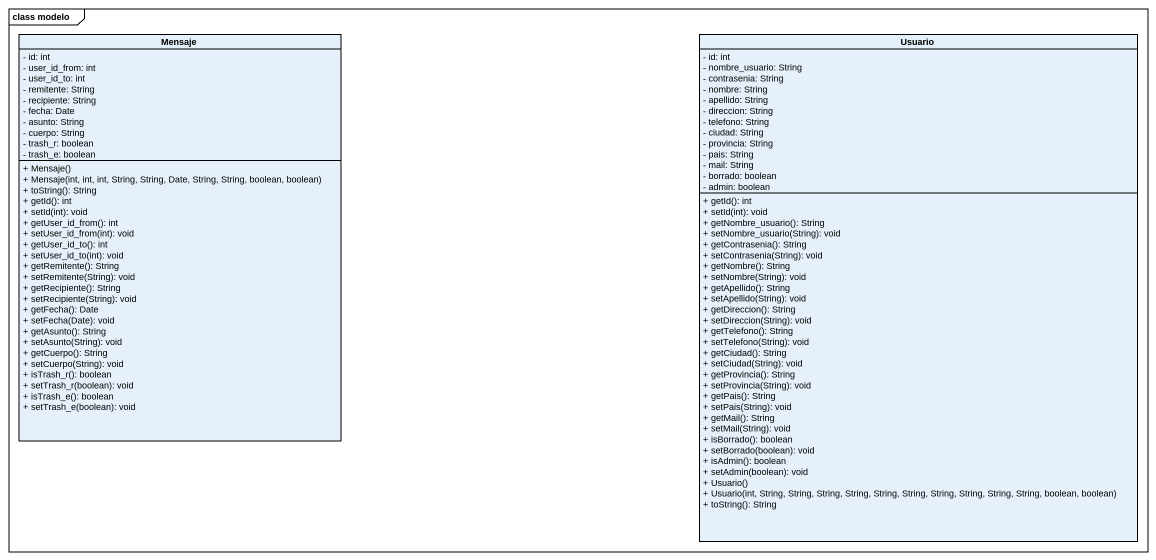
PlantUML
@startuml
mainframe class modelo
hide circle
hide empty members
skinparam classAttributeIconSize 0
class Mensaje {
  - id: int
  - user_id_from: int
  - user_id_to: int
  - remitente: String
  - recipiente: String
  - fecha: Date
  - asunto: String
  - cuerpo: String
  - trash_r: boolean
  - trash_e: boolean
  + Mensaje()
  + Mensaje(int, int, int, String, String, Date, String, String, boolean, boolean)
  + toString(): String
  + getId(): int
  + setId(int): void
  + getUser_id_from(): int
  + setUser_id_from(int): void
  + getUser_id_to(): int
  + setUser_id_to(int): void
  + getRemitente(): String
  + setRemitente(String): void
  + getRecipiente(): String
  + setRecipiente(String): void
  + getFecha(): Date
  + setFecha(Date): void
  + getAsunto(): String
  + setAsunto(String): void
  + getCuerpo(): String
  + setCuerpo(String): void
  + isTrash_r(): boolean
  + setTrash_r(boolean): void
  + isTrash_e(): boolean
  + setTrash_e(boolean): void
}
class Usuario {
  - id: int
  - nombre_usuario: String
  - contrasenia: String
  - nombre: String
  - apellido: String
  - direccion: String
  - telefono: String
  - ciudad: String
  - provincia: String
  - pais: String
  - mail: String
  - borrado: boolean
  - admin: boolean
  + getId(): int
  + setId(int): void
  + getNombre_usuario(): String
  + setNombre_usuario(String): void
  + getContrasenia(): String
  + setContrasenia(String): void
  + getNombre(): String
  + setNombre(String): void
  + getApellido(): String
  + setApellido(String): void
  + getDireccion(): String
  + setDireccion(String): void
  + getTelefono(): String
  + setTelefono(String): void
  + getCiudad(): String
  + setCiudad(String): void
  + getProvincia(): String
  + setProvincia(String): void
  + getPais(): String
  + setPais(String): void
  + getMail(): String
  + setMail(String): void
  + isBorrado(): boolean
  + setBorrado(boolean): void
  + isAdmin(): boolean
  + setAdmin(boolean): void
  + Usuario()
  + Usuario(int, String, String, String, String, String, String, String, String, String, String, boolean, boolean)
  + toString(): String
}
@enduml
